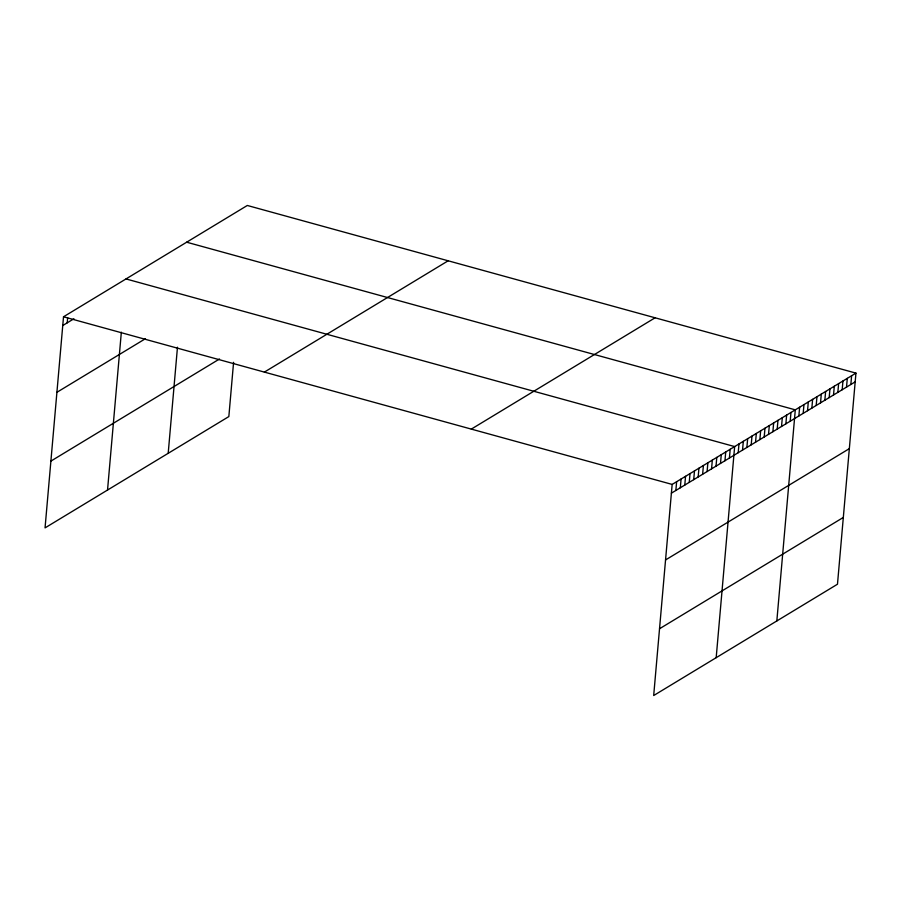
<?xml version="1.0" encoding="UTF-8"?>
<svg xmlns="http://www.w3.org/2000/svg" width="901" height="901" viewBox="0 0 901 901"><rect width="100%" height="100%" fill="white"/><g stroke="black" fill="none" stroke-linecap="round" stroke-linejoin="round"><path stroke-width="1.35" d="M855.95 373.115L672.157 484.423L653.687 695.527L837.48 584.22L855.95 373.115L247.313 205.473L63.52 316.78L45.05 527.885L228.843 416.577L233.584 362.315M67.215 322.828L67.654 317.828M107.534 490.043L121.342 332.199M168.194 453.304L177.474 347.212M675.863 490.471L676.628 481.72M680.323 487.768L681.088 479.017M684.783 485.065L685.548 476.314M689.254 482.362L690.008 473.611M693.714 479.659L694.48 470.908M698.174 476.956L698.939 468.205M702.634 474.253L703.399 465.502M707.105 471.55L707.871 462.799M711.565 468.847L712.331 460.096M716.025 466.144L716.791 457.393M720.496 463.441L721.262 454.69M724.956 460.738L725.722 451.987M729.416 458.035L730.182 449.284M716.182 657.685L734.653 446.581L126.005 278.938M738.212 452.707L738.978 443.956M742.548 450.083L743.314 441.332M746.884 447.459L747.65 438.708M751.209 444.835L751.975 436.084M755.545 442.211L756.311 433.46M759.881 439.587L760.647 430.836M764.206 436.962L764.972 428.212M768.542 434.338L769.308 425.587M772.878 431.714L773.644 422.963M777.203 429.09L777.968 420.339M781.539 426.466L782.305 417.715M785.875 423.842L786.629 415.102M790.2 421.217L790.965 412.478M776.831 620.947L795.301 409.854L186.653 242.2M798.872 415.969L799.626 407.229M803.196 413.345L803.962 404.605M807.533 410.721L808.298 401.981M811.857 408.097L812.623 399.357M816.193 405.473L816.959 396.733M820.529 402.848L821.295 394.109M824.854 400.224L825.62 391.485M829.19 397.611L829.956 388.86M833.526 394.987L834.292 386.236M837.851 392.363L838.617 383.612M842.187 389.739L842.953 380.988M846.523 387.115L847.289 378.364M850.848 384.49L851.614 375.74M62.755 325.531L73.916 318.774M56.909 392.307L145.399 338.72M50.895 461.109L219.517 358.981M264.376 372.102L448.157 260.794M471.313 429.101L655.095 317.794M671.391 493.174L855.184 381.866M665.557 559.949L849.339 448.642M659.532 628.752L843.325 517.444M63.52 316.78L672.157 484.423"/></g></svg>
